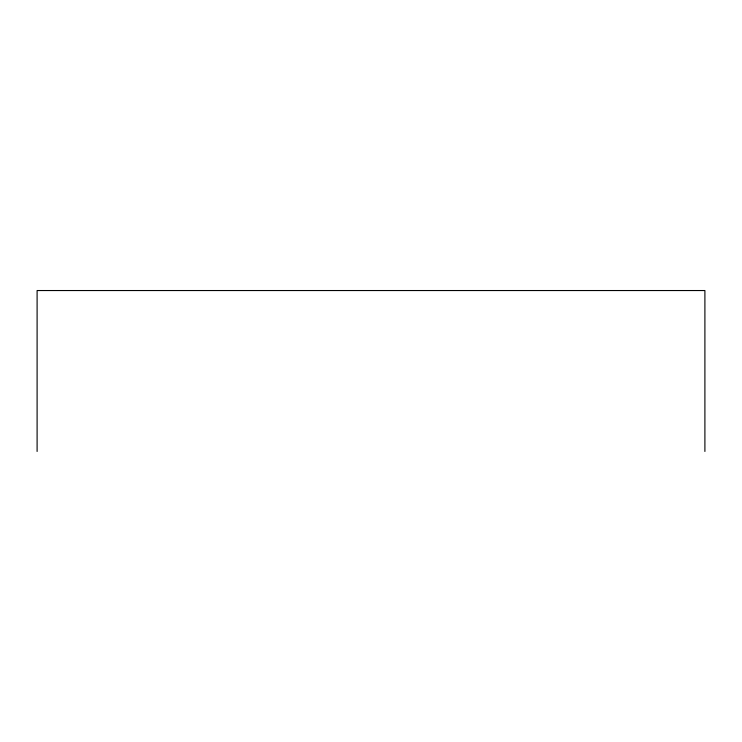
<?xml version="1.0" encoding="UTF-8"?>
<svg xmlns="http://www.w3.org/2000/svg" width="742" height="742" viewBox="0 0 742 742"><rect width="100%" height="100%" fill="white"/><g stroke="black" fill="none" stroke-linecap="round" stroke-linejoin="round"><path stroke-width="1.11" d="M704.9 451.461L704.9 290.539L37.1 290.539L37.1 451.461"/></g></svg>
